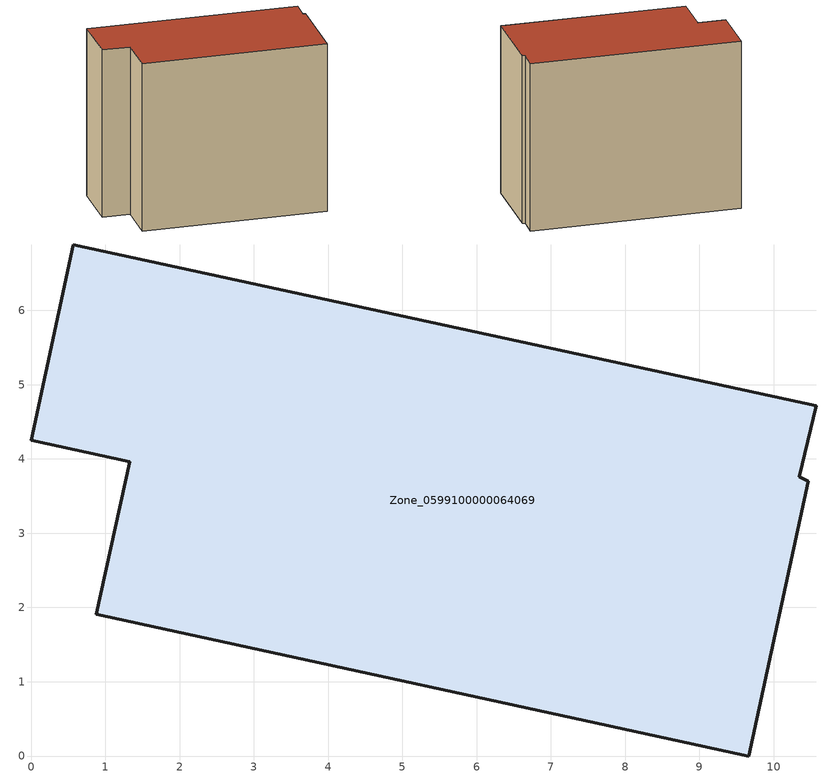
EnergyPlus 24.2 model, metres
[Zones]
Zone_0599100000064069
 floor ground (C_G): 10.58,4.71 10.34,3.76 10.46,3.7 9.66,0 0.88,1.91 1.33,3.96 0,4.25 0.57,6.88 z0
 wall outside (C_F): 10.34,3.76 10.58,4.71 0.57,6.88 0,4.25 1.33,3.96 0.88,1.91 9.66,0 10.46,3.7 10.34,3.76 z0:8.49
 roof outside (C_R): 9.66,0 10.46,3.7 10.34,3.76 10.58,4.71 0.57,6.88 0,4.25 1.33,3.96 0.88,1.91 z8.49
[BUILDING]
Pand.0599100000064069: North Axis=0; Terrain=City; Loads Convergence Tolerance Value=0.04; Temperature Convergence Tolerance Value=0.4; Solar Distribution=FullExterior; Maximum Number of Warmup Days=25; Minimum Number of Warmup Days=1
[Site:Location]
Rotterdam.The.Hague.AP_ZH_NLD Design_Conditions: Latitude=51.96; Longitude=4.45; Time Zone=1; Elevation=-4.5
[SITE:GROUNDTEMPERATURE:BUILDINGSURFACE]
18, 18, 18, 18, 18, 18, 18, 18, 18, 18, 18, 18
[MATERIAL] Thermal Absorptance=0.9; Solar Absorptance=0.7; Visible Absorptance=0.7
Name | Roughness | Thickness | Conductivity | Density | Specific Heat
G.TI.1975-1991 | MediumSmooth | 0.15 | 0.288461 | 540 | 1210
F.TI.1975-1991 | Rough | 0.3 | 0.230769 | 1920 | 840
R.TI.1975-1991 | MediumRough | 0.2 | 0.153846 | 1500 | 1000
[CONSTRUCTION]
C_G: G.TI.1975-1991
C_F: F.TI.1975-1991
C_R: R.TI.1975-1991
[ZONE]
Zone_0599100000064069: Type=1; Multiplier=1; Ceiling Height=Autocalculate; Volume=Autocalculate; Floor Area=autocalculate; Part of Total Floor Area=Yes
[ZONEINFILTRATION:DESIGNFLOWRATE]
Infil_Zone_0599100000064069: Zone or ZoneList or Space or SpaceList=Zone_0599100000064069; Schedule=AlwaysOn; Design Flow Rate Calculation Method=Flow/Area; Flow Rate per Floor Area=0.003; Constant Term Coefficient=1; Temperature Term Coefficient=0; Velocity Term Coefficient=0; Velocity Squared Term Coefficient=0
[HVACTEMPLATE:ZONE:IDEALLOADSAIRSYSTEM]
Zone_0599100000064069: Maximum Heating Supply Air Temperature=50; Minimum Cooling Supply Air Temperature=13; Maximum Heating Supply Air Humidity Ratio=0.0156; Minimum Cooling Supply Air Humidity Ratio=0.0077; Heating Limit=NoLimit; Cooling Limit=NoLimit; Dehumidification Control Type=ConstantSensibleHeatRatio; Cooling Sensible Heat Ratio=0.7; Dehumidification Setpoint=60; Humidification Control Type=None; Humidification Setpoint=30; Outdoor Air Method=None; Outdoor Air Flow Rate per Person=0.00944; Outdoor Air Flow Rate per Zone Floor Area=0; Outdoor Air Flow Rate per Zone=0; Demand Controlled Ventilation Type=None; Outdoor Air Economizer Type=NoEconomizer; Heat Recovery Type=None; Sensible Heat Recovery Effectiveness=0.7; Latent Heat Recovery Effectiveness=0.65
[ZONECONTROL:THERMOSTAT]
ThermostatControl_Zone_0599100000064069: Zone or ZoneList=Zone_0599100000064069; Control Type Schedule=DualSetpointControlType; Control 1=Thermostat_Zone_0599100000064069; Temperature Difference Between Cutout And Setpoint=0
[THERMOSTATSETPOINT:DUALSETPOINT]
Thermostat_Zone_0599100000064069: Heating Setpoint Temperature Schedule=HeatingSetpoint_Zone_0599100000064069; Cooling Setpoint Temperature Schedule=CoolingSetpoint_Zone_0599100000064069
[SCHEDULE:COMPACT]
HeatingSetpoint_Zone_0599100000064069: Through: 12/31, For: AllDays, Until: 24:00, 21
CoolingSetpoint_Zone_0599100000064069: Through: 12/31, For: AllDays, Until: 24:00, 24
DualSetpointControlType: Through: 12/31, For: AllDays, Until: 24:00, 4
AlwaysOn: Through: 12/31, For: AllDays, Until: 24:00, 1
